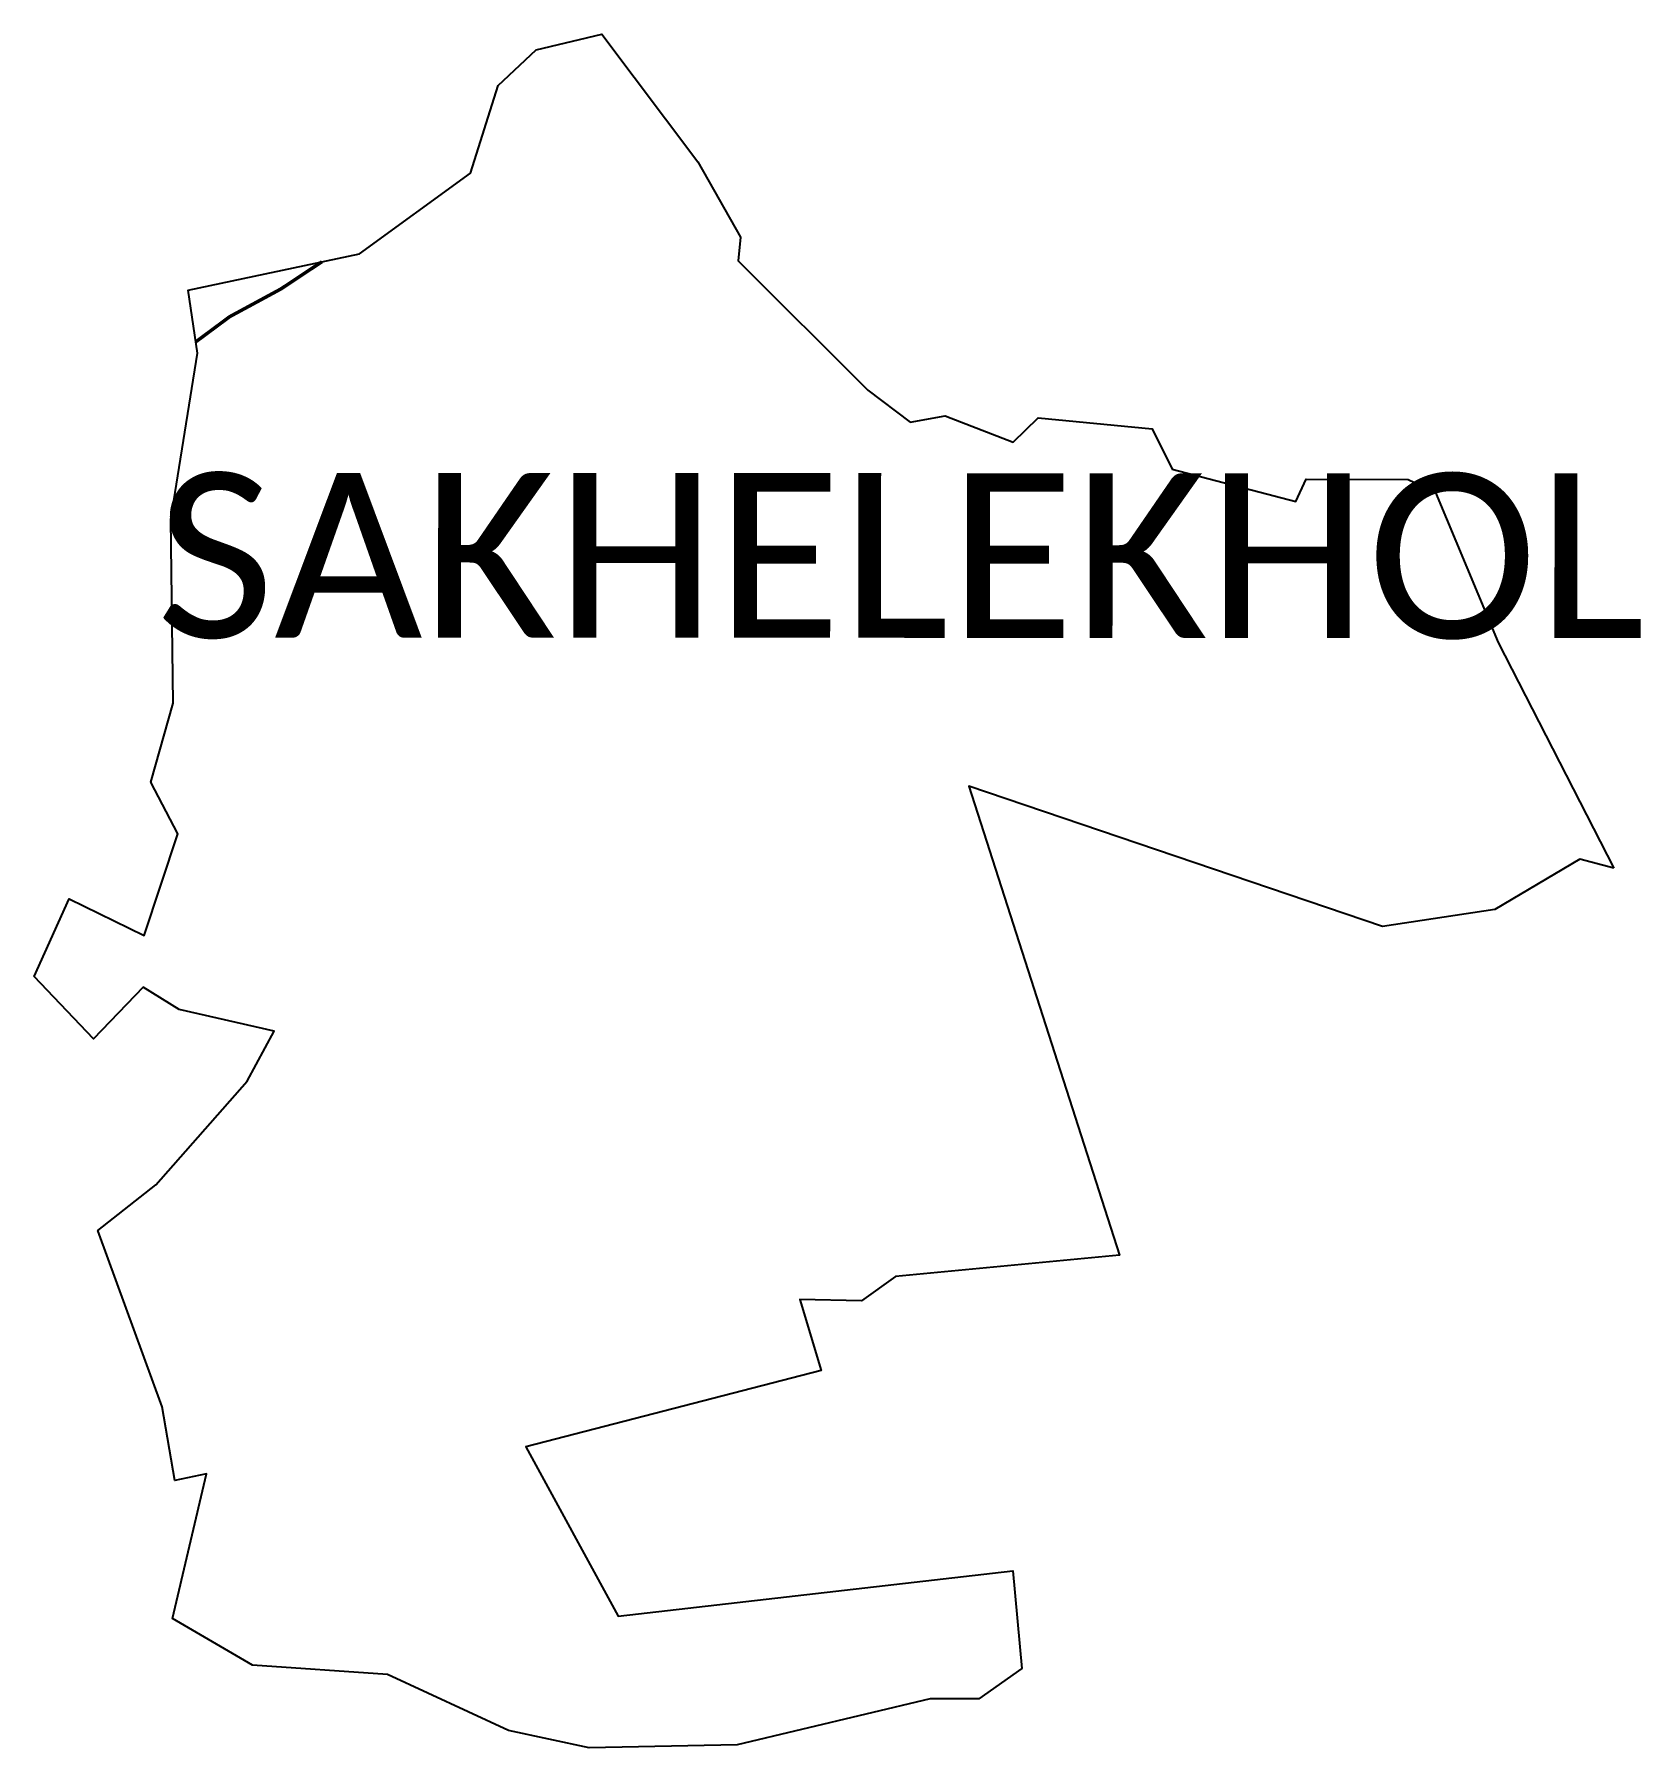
# Model space of a CAD drawing. Header units: metres. Extents: x 356944 to 358347, y 1745269 to 1746765.
import ezdxf

# ---------------------------------------------------------------- set-up
doc = ezdxf.new("R2010")
doc.units = ezdxf.units.M
doc.layers.add('ddddd', color=7, linetype='Continuous')
doc.layers.add('HAZARDS LINE', color=1, linetype='Continuous')
doc.styles.get("Standard").update_dxf_attribs({"font": 'simplex.shx'})

msp = doc.modelspace()

# ---------------------------------------------------------------- linework, layer by layer
at = {"color": 3, "true_color": 0x00ff00, "flags": 128}
msp.add_lwpolyline([(357349.3, 1746720.2), (357382.4, 1746751.1)], dxfattribs=at)
at = {"layer": 'ddddd', "color": 3, "true_color": 0x00ff00}
for points in [[(357382.4, 1746751.1, 0), (357439.7, 1746764.8, 0), (357523.6, 1746653.4, 0), (357560.9, 1746587.6, 0), (357558.6, 1746567, 0), (357671.9, 1746454.1, 0), (357708.8, 1746426.4, 0), (357739.5, 1746431.8, 0), (357798.9, 1746408.9, 0), (357820.6, 1746430.2, 0), (357920.2, 1746420.5, 0), (357937.5, 1746385.3, 0), (358045.5, 1746357, 0), (358054.7, 1746376.6, 0), (358143.5, 1746376.1, 0), (358167.5, 1746365, 0), (358222.2, 1746234.1, 0), (358323, 1746037.1, 0)], [(358323, 1746037.1, 0), (358293.5, 1746044.9, 0), (358219.4, 1746001.1, 0), (358121.1, 1745986.1, 0), (357760, 1746108.7, 0), (357891.7, 1745699.4, 0), (357696.1, 1745680.6, 0), (357666.5, 1745659.4, 0), (357612.7, 1745660.7, 0), (357631.2, 1745598.7, 0), (357373.4, 1745531.9, 0), (357454.1, 1745384.2, 0), (357798.5, 1745423.8, 0), (357806.4, 1745338.7, 0), (357768.8, 1745312.1, 0), (357726.4, 1745312.1, 0), (357557.9, 1745272.1, 0), (357428.7, 1745269.4, 0), (357358.1, 1745284.4, 0), (357252.5, 1745333.4, 0), (357134.9, 1745341.6, 0), (357064.8, 1745382.3, 0), (357094.5, 1745508.4, 0), (357066.9, 1745502.6, 0), (357055.9, 1745567, 0), (356999.8, 1745720.7, 0), (357050.3, 1745760.6, 0), (357130.1, 1745851.2, 0), (357153.7, 1745894.7, 0), (357070.7, 1745913.7, 0), (357039.4, 1745933.2, 0), (356995.9, 1745888, 0), (356944.3, 1745942.5, 0), (356974.8, 1746010.3, 0), (357040.3, 1745978.2, 0), (357069.7, 1746067, 0), (357045.9, 1746112.2, 0), (357065.4, 1746181.1, 0), (357063.4, 1746341.3, 0), (357086.7, 1746486.5, 0), (357078.6, 1746541.5, 0), (357228.1, 1746573.2, 0), (357325.2, 1746643.6, 0), (357349.3, 1746720.2, 0)]]:
    msp.add_polyline3d(points, dxfattribs=at)
at = {"layer": 'HAZARDS LINE', "lineweight": 18, "const_width": 3}
msp.add_lwpolyline([(357085.3, 1746496.4), (357114.8, 1746518.3), (357159.5, 1746542.5), (357195.4, 1746566.3)], dxfattribs=at)

# ---------------------------------------------------------------- texts
at = {"layer": 'ddddd', "insert": (357050.8, 1746382), "char_height": 143.7, "attachment_point": 1, "rotation": 359.9793}
msp.add_mtext_dynamic_manual_height_columns('{\\fCalibri|b0|i0|c0|p34;SAKHELEKHOL}', width=1418, gutter_width=718.5, heights=[0], dxfattribs=at)

doc.saveas('drawing.dxf')
